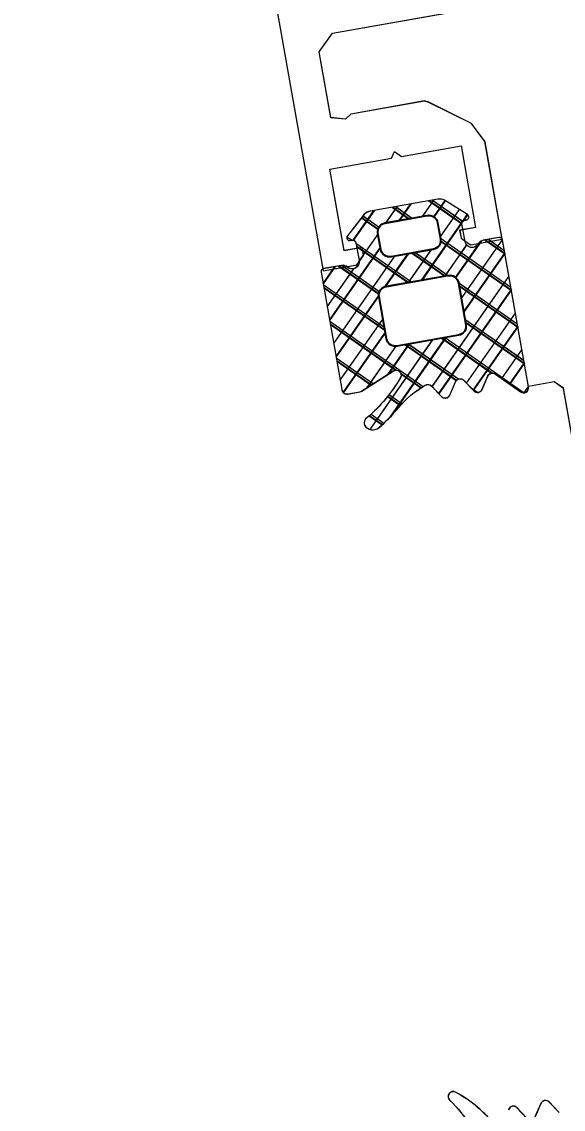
# Model space of a CAD drawing. Header units: millimetres. Extents: x -9318 to 9016603, y 0 to 838141.
# Drawn here: x 79020.8 to 79053.4, y 202321.2 to 202386.8 of the extents above; entities that cross this region are included whole.
import ezdxf
from ezdxf import colors
from ezdxf.entities.mleader import LeaderData, LeaderLine
from ezdxf.math import Vec2, Vec3

# ---------------------------------------------------------------- set-up
doc = ezdxf.new("R2010")
doc.units = ezdxf.units.MM
doc.layers.add('АР_Перегородки витражные', color=152, linetype='Continuous', lineweight=13)
doc.styles.add('ISOCPEUR', font='isocpeur.ttf', dxfattribs={"width": 0.7})

# ---------------------------------------------------------------- blocks, each defined once
blk = doc.blocks.new('_DotSmall')
at = {"color": 8, "linetype": 'ByBlock', "const_width": 0.5}
blk.add_lwpolyline([(-0.0625, 0, 1), (0.0625, 0, 1)], format="xyb", close=True, dxfattribs=at)
blk = doc.blocks.new('стойка витр.')
h = blk.add_hatch()
h.set_pattern_fill('ANSI37', color=8, scale=0.5, angle=-69.23283665521843)
h.set_pattern_definition([(335.7671633447816, (-69115.31625940584, 318510.9409690977), (0.6515825639889636, 1.447617495164233), []), (65.76716334478155, (-69115.31625940584, 318510.9409690977), (-1.447617495164233, 0.6515825639889636), [])])
edge = h.paths.add_edge_path()
edge.add_line((-22.69442369043827, 14.13646889062511), (-23.03581465108437, 15.03674084689555))
edge.add_arc((-23.43472203482704, 14.88552442783714), 0.426606969231953, 20.76054121617168, 72.29995807937499)
edge.add_arc((-23.17519432072194, 15.69843630689562), 0.4267278803337561, 110.7639791014305, 252.28796188313498, ccw=False)
edge.add_line((-23.32647754022037, 16.09744767434313), (-22.30045238576713, 16.48652534212306))
edge.add_arc((-22.23557122191811, 16.31559297980009), 0.1828317202011609, 20.74895968860318, 110.7853670150393, ccw=False)
edge.add_line((-22.06459766681655, 16.38036551539699), (-22.02136925791274, 16.26636916297139))
edge.add_arc((-21.85036169383434, 16.33121481389334), 0.1828894349477776, 200.7666051414026, 335.7779732891441)
edge.add_line((-21.68357339510112, 16.25618009645405), (-21.08991230116226, 17.78525728297245))
edge.add_arc((-21.70321396183568, 17.95657679537892), 0.6367804192309714, 344.3928406199507, 381.7248777476984)
edge.add_line((-21.1116628201562, 18.19228116337763), (-22.58147269752226, 22.06827310883818))
edge.add_arc((-23.18057156739388, 21.852472630542), 0.6367804192296693, 19.80944894391843, 57.14148607166609)
edge.add_line((-22.83507592984824, 22.38737642259366), (-24.29334917705273, 23.13834224954917))
edge.add_arc((-24.36844682475663, 22.97158227615987), 0.1828894349476184, 65.75635339884347, 200.7677215648203)
edge.add_line((-24.53945312526776, 22.90673329312267), (-24.49622471639304, 22.79273694081348))
edge.add_arc((-24.66715707872659, 22.7278557770023), 0.1828317201976129, -69.25104032206309, 20.78536700277641, ccw=False)
edge.add_line((-24.60238454316277, 22.55688222189201), (-25.62840969761601, 22.16780455411208))
edge.add_arc((-25.77973726672901, 22.56679910380675), 0.4267278803402734, 149.2463648073436, 290.7703475895543, ccw=False)
edge.add_arc((-26.51302534269302, 23.00322659508151), 0.4266069692186295, 329.2343686070108, 380.7737854734352)
edge.add_line((-26.11415292418678, 23.1545352198882), (-26.50320860397187, 24.18050239048171))
edge.add_arc((-26.6741821590871, 24.11572985494814), 0.1828317201915107, 20.74895966852365, 110.7853670116034)
edge.add_line((-26.73906332292245, 24.28666221726598), (-33.46508004333009, 21.73609814226074))
edge.add_arc((-33.37260125833668, 21.44478009969028), 0.3056444463767395, 107.6120180140902, 200.6882886899978)
edge.add_line((-33.6585366082727, 21.33680091994756), (-33.39916615508264, 20.65282280623796))
edge.add_arc((-33.11489203283651, 20.76049792175978), 0.3039830703862393, 200.7452912846324, 225.8123610097134)
edge.add_line((-33.32677140043234, 20.54252351805917), (-31.79381202385412, 18.90709041146329))
edge.add_arc((-32.0063560722166, 18.68866847666476), 0.3047673113958362, -108.86283880448178, 45.781400895661875, ccw=False)
edge.add_arc((-28.70749382052437, 27.75544220980088), 9.952967568180252, 231.9543329511108, 250.0411665169116, ccw=False)
edge.add_arc((-35.13741779119496, 19.64784166335459), 0.4002801790554734, 42.30928712460122, 119.2250395725891)
edge.add_arc((-34.91139847875967, 19.56672148584141), 0.6024183835395109, 134.3950067436913, 228.6478049676944)
edge.add_arc((-28.53884731806517, 27.80771469972205), 11.01872594929672, 232.0873456721725, 240.8889416158169)
edge.add_arc((-36.88860151399224, 12.8729826853881), 6.091684827127049, 40.75890454826748, 60.61437004968877, ccw=False)
edge.add_arc((-32.50226594848368, 16.64775385941913), 0.3047655738188228, -34.89587558046088, 41.60271899476669, ccw=False)
edge.add_line((-32.25229934006347, 16.47340148731018), (-32.76342180219945, 15.75802363698313))
edge.add_arc((-32.51342051808022, 15.58368567090239), 0.3047857747310843, 145.1100748179471, 256.4242518685471)
edge.add_line((-32.58496309185284, 15.28741547561367), (-31.72801335877739, 15.09082250765641))
edge.add_arc((-31.79955593254474, 14.79455231235153), 0.3047857747455557, -34.88992517811971, 76.42425187022229, ccw=False)
edge.add_line((-31.54955464840168, 14.62021434627968), (-32.06065512256464, 13.90477851201285))
edge.add_arc((-31.81065383841726, 13.73044054594722), 0.304785774745541, 145.1100748233031, 256.4242518693868)
edge.add_line((-31.88219641218893, 13.4341703506434), (-31.02524667911348, 13.23757738269342))
edge.add_arc((-31.09682011228135, 12.94126594878393), 0.3048331054871362, -24.2246592297883, 76.42043308581259, ccw=False)
edge.add_line((-30.81882951050648, 12.81618818287097), (-31.59985344059533, 11.12048939903616))
edge.add_arc((-31.32187980059053, 10.99539431777895), 0.3048247429134716, 155.7710645559098, 290.7402899417831)
edge.add_line((-31.21393143609748, 10.71032366952568), (-22.80062470957637, 13.90072279884771))
edge.add_arc((-22.86539724513609, 14.07169635396312), 0.1828317202009504, 290.7489596761703, 380.7489600455551)
edge = h.paths.add_edge_path(flags=16)
edge.add_line((-23.10434971895302, 21.04022295145114), (-22.19142218885827, 18.63276889372355))
edge.add_arc((-22.69773797682865, 18.4407695405971), 0.5414973949605305, -69.23283665472542, 20.767163345274582, ccw=False)
edge.add_line((-22.5057386237022, 17.93445375262672), (-23.43116100440966, 17.58352553217992))
edge.add_arc((-23.62316035752519, 18.08984132014666), 0.5414973949532591, 200.7671633443313, 290.7671633443313, ccw=False)
edge.add_line((-24.12947614549194, 17.89784196703113), (-25.04240367558668, 20.30529602475872))
edge.add_arc((-24.53608788761267, 20.4972953778888), 0.541497394965222, 110.76716334549809, 200.7671633454981, ccw=False)
edge.add_line((-24.72808724074275, 21.00361116586282), (-23.80266486003529, 21.35453938630963))
edge.add_arc((-23.6106655069234, 20.84822359833925), 0.5414973949553709, 20.767163343835023, 110.767163343835, ccw=False)
edge = h.paths.add_edge_path(flags=16)
edge.add_line((-26.85119390953332, 20.26120087689196), (-25.51269974335446, 16.73149769075098))
edge.add_arc((-26.01901553132848, 16.5394983376209), 0.541497394965222, -69.23283665450191, 20.76716334549809, ccw=False)
edge.add_line((-25.82701617819839, 16.03318254964688), (-28.23444912247942, 15.12026302596496))
edge.add_arc((-28.4264484756095, 15.62657881394625), 0.5414973949720253, 200.7671633452251, 290.76716334522513, ccw=False)
edge.add_line((-28.9327642635908, 15.43457946081617), (-30.27125842979876, 18.96428264696442))
edge.add_arc((-29.76494264181383, 19.15628200007632), 0.5414973949689773, 110.76716334328901, 200.767163343289, ccw=False)
edge.add_line((-29.95694199492573, 19.66259778806125), (-27.5495090506447, 20.57551731175045))
edge.add_arc((-27.35750969751825, 20.06920152376551), 0.541497394974137, 20.767163344728715, 110.76716334472869, ccw=False)
at = {"color": 8, "lineweight": 0, "ltscale": 100, "transparency": 33554687}
for points in [[(65.92687011216185, 59.2824299609274), (-26.6419368966599, 24.17953274302999), (-25.90703195796232, 22.24153677027789), (-25.27813291337225, 21.95846499659092), (-24.82208952034125, 22.13140062004823), (-25.21116718812846, 23.15742577453057), (-20.53714279274573, 24.92985650197079), (-19.19699615391437, 21.39579562939616), (-18.76855027934653, 21.29748815141647), (-18.98085410959902, 20.82581386800302), (-17.68393587967148, 17.40574934773758), (-22.35796027505421, 15.63331862029736), (-22.70380953396671, 16.54534742246324), (-23.1598529269977, 16.37241179900593), (-23.44292470067739, 15.74351275440858), (-22.75122618288151, 13.91945515007683), (-17.16517298531835, 16.03773513642955), (-16.24131551088067, 17.04008095841709), (-15.46667035139399, 19.81128934778826), (-15.4391308168415, 20.08251046122314), (-17.03864790883381, 24.30054944750736), (-17.39634782800567, 24.5561396704943), (-17.47095398549573, 25.44057095424068), (-13.70890040838276, 26.86717441076325), (-12.4510803312005, 26.30097287951503), (-4.305940852005733, 4.821667629301373)], [(-26.73906332292245, 24.28666221726598), (-26.73906332292245, 24.28666221726598)], [(-22.80062470957637, 13.90072279884771), (-22.80062470957637, 13.90072279884771)], [(-69.8438361948356, -5.633594956780144), (-69.21493715024553, -5.916666730459838), (-30.90838462579995, 8.609511357899464), (-30.62531285212026, 9.238410402496811), (-31.1873041553481, 10.72042096611403)]]:
    blk.add_lwpolyline(points, dxfattribs=at)
blk.add_lwpolyline([(-22.69442369043827, 14.13646889062511), (-23.03581465108437, 15.03674084689555, 0.2287523810762611), (-23.30501911480678, 15.29193636016134, -0.7101639231358212), (-23.32647754022037, 16.09744767434313), (-22.30045238576713, 16.48652534212306, -0.4143996870914876), (-22.06459766681655, 16.38036551539699), (-22.02136925791274, 16.26636916297139, 0.6682503890445888), (-21.68357339510112, 16.25618009645405), (-21.08991230116226, 17.78525728297245, 0.1643479059441302), (-21.1116628201562, 18.19228116337763), (-22.58147269752226, 22.06827310883818, 0.1643479059441302), (-22.83507592984824, 22.38737642259366), (-24.29334917705273, 23.13834224954917, 0.6682503891596868), (-24.53945312526776, 22.90673329312267), (-24.49622471639304, 22.79273694081348, -0.4143996870833266), (-24.60238454316277, 22.55688222189201), (-25.62840969761601, 22.16780455411208, -0.7101639231391418), (-26.14645609946456, 22.78500538597291, 0.2287523810910513), (-26.11415292418678, 23.1545352198882), (-26.50320860397187, 24.18050239048171, 0.4143996871765861), (-26.73906332292245, 24.28666221726598), (-33.46508004333009, 21.73609814226074, 0.4300281847644905), (-33.6585366082727, 21.33680091994756), (-33.39916615508264, 20.65282280623796, 0.1098139781175365), (-33.32677140043234, 20.54252351805917), (-31.79381202385412, 18.90709041146329, -0.8000358277039689), (-32.10488848172827, 18.40026861818478, -0.07908294790216032), (-34.84140179419774, 19.91728321780829, 0.3488032577412263), (-35.33285102594527, 19.99716969329165, 0.4361245879823007), (-35.30940773655311, 19.11450854978466, 0.03842309887939363), (-33.89950172111276, 18.18089248692559, -0.08685322061285544), (-32.2743724368047, 16.85010652759956, -0.3467629046601076), (-32.25229934006347, 16.47340148731018), (-32.76342180219945, 15.75802363698313, 0.5278770357902526), (-32.58496309185284, 15.28741547561367), (-31.72801335877739, 15.09082250765641, -0.5278770357776507), (-31.54955464840168, 14.62021434627968), (-32.06065512256464, 13.90477851201285, 0.5278770357650493), (-31.88219641218893, 13.4341703506434), (-31.02524667911348, 13.23757738269342, -0.4697389635461835), (-30.81882951050648, 12.81618818287097), (-31.59985344059533, 11.12048939903616, 0.667984424932516), (-31.21393143609748, 10.71032366952568), (-22.80062470957637, 13.90072279884771, 0.4142135642613711)], format="xyb", close=True, dxfattribs=at)
at = {"color": 8}
for points in [[(-23.10434971895302, 21.04022295145114), (-22.19142218885827, 18.63276889372355, -0.414213562373095), (-22.5057386237022, 17.93445375262672), (-23.43116100440966, 17.58352553217992, -0.414213562373095), (-24.12947614549194, 17.89784196703113), (-25.04240367558668, 20.30529602475872, -0.414213562373095), (-24.72808724074275, 21.00361116586282), (-23.80266486003529, 21.35453938630963, -0.414213562373095)], [(-26.85119390953332, 20.26120087689196), (-25.51269974335446, 16.73149769075098, -0.414213562373095), (-25.82701617819839, 16.03318254964688), (-28.23444912247942, 15.12026302596496, -0.414213562373095), (-28.9327642635908, 15.43457946081617), (-30.27125842979876, 18.96428264696442, -0.414213562373095), (-29.95694199492573, 19.66259778806125), (-27.5495090506447, 20.57551731175045, -0.414213562373095)]]:
    blk.add_lwpolyline(points, format="xyb", close=True, dxfattribs=at)
at = {"color": 8, "lineweight": 0, "ltscale": 100, "transparency": 33554687}
for points in [[(-75.41972296024323, 4.330405631961185, 0.1014034095220688), (-73.83454927545972, 7.11715754520992, 0.8870851218243345), (-74.38353605600423, 7.372048574252403, -0.1649969122064492), (-77.37516639285604, 4.905523520799761)], [(-73.8773937083024, 0.753941480339563), (-73.36630023809266, 1.469308336665563, 0.5278679585717272), (-73.5447564960632, 1.939910030763713), (-74.40167723721243, 2.136513992714754, -0.5278679585528251)], [(-74.58013349509565, 2.607115686776524), (-74.06369480097783, 3.308391450875206, 0.5779496213016146), (-74.28822709678207, 3.786457927264564)]]:
    blk.add_lwpolyline(points, format="xyb", dxfattribs=at)
blk.add_arc((-33.37357679728302, 21.44486016019073), 0.304760386648688, 110.7561904730667, 200.7778938289061, dxfattribs=at)
blk = doc.blocks.new('A$Cf7573d2c')
h = blk.add_hatch()
h.set_pattern_fill('ANSI37', color=8, scale=0.4999999999999999, angle=11.05056813833426)
h.set_pattern_definition([(56.05056813833426, (-325577.5326109263, -14427.20117750167), (-1.316880116997287, 0.8865568269756945), []), (146.0505681383342, (-325577.5326109263, -14427.20117750167), (-0.8865568269756945, -1.316880116997287), [])])
edge = h.paths.add_edge_path()
edge.add_line((11.41465996426996, -79.99643199487764), (10.46968452970032, -80.18098228986491))
edge.add_arc((10.55140614984776, -80.59968872998178), 0.4266069692291248, 101.043946010946, 152.583362874149)
edge.add_arc((9.793957552359752, -80.20668493908093), 0.4267278803342317, 191.0473838945442, 332.5713666762502, ccw=False)
edge.add_line((9.375137345981784, -80.28845485154307), (9.164808407542296, -79.21148187752988))
edge.add_arc((9.344238991408933, -79.17638054589366), 0.1828317201947123, 101.03236448459671, 191.0687718110337, ccw=False)
edge.add_line((9.30925168201793, -78.99692769389367), (9.428908583358862, -78.97355913252977))
edge.add_arc((9.39385494741606, -78.79406041936467), 0.182889434962051, 281.0500099214912, 416.0613780692319)
edge.add_line((9.495962937711738, -78.64232873599394), (8.089016010286286, -77.79911412490765))
edge.add_arc((7.816644230628035, -78.3747033152498), 0.6367804192914093, 64.67624541442503, 102.008282542173)
edge.add_line((7.684160098433495, -77.75185722101014), (3.615703731076792, -78.54641207955137))
edge.add_arc((3.727295635401254, -79.173338350509), 0.636780419240097, 100.0928537358094, 137.4248908635568)
edge.add_line((3.258376220357604, -78.74252065760083), (2.272063397220336, -80.0531302683521))
edge.add_arc((2.423756540580288, -80.15529550549245), 0.182889434966498, 146.039758200854, 281.0511263668317)
edge.add_line((2.458813674165867, -80.33479353558505), (2.578470575390384, -80.31142497422115))
edge.add_arc((2.613571906944562, -80.49085555806899), 0.182831720160508, 11.03236446209769, 101.06877178693532, ccw=False)
edge.add_line((2.79302475892473, -80.455868248755), (3.003353697480634, -81.53284122276818))
edge.add_arc((2.584542582461389, -81.6146576870381), 0.4267278803749458, -130.47023040168227, 11.053752380527897, ccw=False)
edge.add_arc((2.030615204991726, -82.2637684772957), 0.4266069692120041, 49.5177734016168, 101.0571902680406)
edge.add_line((1.948796800570562, -81.84508093881595), (0.8718846896663308, -82.0553979909455))
edge.add_arc((0.9068719990261886, -82.23485084292453), 0.1828317201681706, 101.0323644762739, 191.0687718193541)
edge.add_line((0.7274414151906967, -82.2699521745817), (2.106234080158174, -89.32995279858005))
edge.add_arc((2.408981151662215, -89.28796782188036), 0.3056444463306128, 187.8954228019012, 280.9716934778102)
edge.add_line((2.467152627417818, -89.58802549463871), (3.185094034764916, -89.44781412654265))
edge.add_arc((3.126941887751211, -89.14944516903338), 0.3039830702645643, 281.0286960890925, 306.0957658141734)
edge.add_line((3.306029453873634, -89.39507365001191), (5.176726684905589, -88.1601251628017))
edge.add_arc((5.356143180744712, -88.40648432158397), 0.3047673113952634, -28.579434009353804, 126.06480569078869, ccw=False)
edge.add_arc((-3.023799238718447, -83.6247018996756), 9.952967568203494, 312.237737744563, 330.32457131036375, ccw=False)
edge.add_arc((3.882285149072121, -91.33074545772703), 0.4002801790518057, 122.5926919233885, 199.5084443713766)
edge.add_arc((4.000388008000102, -91.12165952445687), 0.6024183835289821, 214.6784115371002, 308.9312097611028)
edge.add_arc((-3.046858568287144, -83.44965241108206), 11.01872594965999, 312.3707504643666, 321.172346408011)
edge.add_arc((10.26440043355916, -94.20023375649555), 6.09168482694455, 121.0423093429209, 140.8977748443422, ccw=False)
edge.add_arc((7.284082988952713, -89.23973528991692), 0.3047655738078916, 45.38752921329251, 121.88612378851909, ccw=False)
edge.add_line((7.498122293618508, -89.02278084530553), (8.116973152966239, -89.64730887029145))
edge.add_arc((8.331004110641391, -89.43031781604256), 0.3047857747129765, 225.3934796127387, 336.7076566633418)
edge.add_line((8.610949610476382, -89.55083704931894), (8.949353960924782, -88.73936053352372))
edge.add_arc((9.229299460771111, -88.8598797667927), 0.3047857747204645, 45.393479617120875, 156.7076566654631, ccw=False)
edge.add_line((9.443330418434925, -88.64288871252211), (10.06224214087706, -89.26740485119808))
edge.add_arc((10.27627309859769, -89.05041379688058), 0.304785774793757, 225.3934796157099, 336.7076566617938)
edge.add_line((10.55621859850362, -89.17093303019647), (10.8946229488356, -88.35945651440124))
edge.add_arc((11.17460388746825, -88.48001312446931), 0.3048331055327169, 56.058745561357625, 156.7038378769572, ccw=False)
edge.add_line((11.34480519453064, -88.22712038573809), (12.88436133123469, -89.28313158194942))
edge.add_arc((13.05457684253595, -89.03025848406948), 0.3048247429572407, 236.0544693444964, 371.0236947303713)
edge.add_line((13.35377701732796, -88.97197144156962), (11.6291001267964, -80.14089753731969))
edge.add_arc((11.44964727477784, -80.17588484667064), 0.1828317202052636, 11.03236447116439, 101.0323648405485)
edge = h.paths.add_edge_path(flags=16)
edge.add_line((4.540757622104138, -79.23529726907145), (7.067755079362541, -78.74178377749922))
edge.add_arc((7.171546747355023, -79.27324094260985), 0.5414973949079368, 11.050568135283015, 101.05056813528307, ccw=False)
edge.add_line((7.703003912465647, -79.16944927461736), (7.892709892010316, -80.14082399115432))
edge.add_arc((7.361252726892417, -80.24461565921229), 0.5414973949276295, -78.94943185806409, 11.050568141935912, ccw=False)
edge.add_line((7.465044394950382, -80.77607282433019), (4.938046937691979, -81.26958631591697))
edge.add_arc((4.834255269641289, -80.73812915074814), 0.5414973949762222, 191.0505681401473, 281.05056814014733, ccw=False)
edge.add_line((4.302798104472458, -80.84192081879883), (4.113092124927789, -79.87054610224732))
edge.add_arc((4.644549290103896, -79.76675443424756), 0.5414973949736009, 101.05056813471049, 191.0505681347106, ccw=False)
edge = h.paths.add_edge_path(flags=16)
edge.add_line((4.676231182878837, -83.05987093099975), (8.381203640135936, -82.33630316946073))
edge.add_arc((8.484995308186626, -82.86776033462957), 0.5414973949762222, 11.050568140147277, 101.05056814014728, ccw=False)
edge.add_line((9.016452473355457, -82.76396866657888), (9.509961636853404, -85.29094396196888))
edge.add_arc((8.978504471662745, -85.39473562998319), 0.5414973949906723, -78.94943186407329, 11.05056813592671, ccw=False)
edge.add_line((9.082296139677055, -85.92619279517385), (5.37732368230354, -86.64976055674197))
edge.add_arc((5.27353201432561, -86.11830339161679), 0.5414973949194297, 191.0505681334767, 281.05056813347676, ccw=False)
edge.add_line((4.742074849200435, -86.22209505959472), (4.248565685702488, -83.69511976420472))
edge.add_arc((4.780022850893147, -83.59132809619041), 0.5414973949906723, 101.05056813592671, 191.0505681359266, ccw=False)
at = {"color": 8, "lineweight": 0, "ltscale": 100, "transparency": 33554687}
for points in [[(-18.12661785061937, 14.97306006058352), (0.8494265772169456, -82.19229982656543), (2.883654761011712, -81.79502239728754), (3.268808120395988, -81.22292054705031), (3.175321988761425, -80.74423207908694), (2.098349014646374, -80.95456101758464), (1.140202340320684, -76.04844547851826), (4.849748867331073, -75.3239844176278), (5.018956985673867, -74.91827659131377), (5.448033373337239, -75.20714161088108), (9.037922999123111, -74.50604911138362), (9.996069673448801, -79.41216465045), (9.038753600558266, -79.5991250275838), (9.132239732309245, -80.07781349554716), (9.704341582604684, -80.4629668550042), (11.61897372815292, -80.08904610075115), (10.47386667667888, -74.225614488867), (9.64182380773127, -73.14583930670051), (7.041110076359473, -71.91459637857042), (6.778427712619305, -71.84167660005915), (2.350939778378233, -72.70634902901656), (2.038645334308967, -73.01578040185268), (1.154309903038666, -72.94004652887816), (0.383111719507724, -68.9911861994915), (1.153479301603511, -67.84697061266343), (23.69935076951515, -63.44384321071266)], [(11.6291001267964, -80.14089753731969), (11.6291001267964, -80.14089753731969)], [(0.7274414151906967, -82.2699521745817), (0.7274414151906967, -82.2699521745817)], [(22.94347876822576, -129.8061585653631), (23.32863212761004, -129.2340567151259), (15.4760210152017, -89.0253721447516), (14.90391916502267, -88.64021878529456), (13.34831858612597, -88.94402196916053)]]:
    blk.add_lwpolyline(points, dxfattribs=at)
blk.add_lwpolyline([(11.41465996426996, -79.99643199487764), (10.46968452970032, -80.18098228986491, 0.2287523810762611), (10.17271494236775, -80.40325432471582, -0.7101639231358212), (9.375137345981784, -80.28845485154307), (9.164808407542296, -79.21148187752988, -0.4143996870914876), (9.30925168201793, -78.99692769389367), (9.428908583358862, -78.97355913252977, 0.6682503890445888), (9.495962937711738, -78.64232873599394), (8.089016010286286, -77.79911412490765, 0.1643479059441302), (7.684160098433495, -77.75185722101014), (3.615703731076792, -78.54641207955137, 0.1643479059441302), (3.258376220357604, -78.74252065760083), (2.272063397220336, -80.0531302683521, 0.6682503891596868), (2.458813674165867, -80.33479353558505), (2.578470575390384, -80.31142497422115, -0.4143996870833266), (2.79302475892473, -80.455868248755), (3.003353697480634, -81.53284122276818, -0.7101639231391418), (2.307573626632802, -81.9392880636151, 0.2287523810910513), (1.948796800570562, -81.84508093881595), (0.8718846896663308, -82.0553979909455, 0.4143996871765861), (0.7274414151906967, -82.2699521745817), (2.106234080158174, -89.32995279858005, 0.4300281847644905), (2.467152627417818, -89.58802549463871), (3.185094034764916, -89.44781412654265, 0.1098139781175365), (3.306029453873634, -89.39507365001191), (5.176726684905589, -88.1601251628017, -0.8000358277039689), (5.623776040622033, -88.55227789623314, -0.07908294790216032), (3.666668896563351, -90.99350095681439, 0.3488032577412263), (3.504984140978195, -91.46441733597021, 0.4361245879823007), (4.378939818707295, -91.59028137139103, 0.03842309887939363), (5.537119518499821, -90.3581719166832, -0.08685322061285544), (7.123095843824558, -88.98095895003644, -0.3467629046601076), (7.498122293618508, -89.02278084530553), (8.116973152966239, -89.64730887029145, 0.5278770357902526), (8.610949610476382, -89.55083704931894), (8.949353960924782, -88.73936053352372, -0.5278770357776507), (9.443330418434925, -88.64288871252211), (10.06224214087706, -89.26740485119808, 0.5278770357650493), (10.55621859850362, -89.17093303019647), (10.8946229488356, -88.35945651440124, -0.4697389635461835), (11.34480519453064, -88.22712038573809), (12.88436133123469, -89.28313158194942, 0.667984424932516), (13.35377701732796, -88.97197144156962), (11.6291001267964, -80.14089753731969, 0.4142135642613711)], format="xyb", close=True, dxfattribs=at)
at = {"color": 8}
for points in [[(4.540757622104138, -79.23529726907145), (7.067755079362541, -78.74178377749922, -0.414213562373095), (7.703003912465647, -79.16944927461736), (7.892709892010316, -80.14082399115432, -0.414213562373095), (7.465044394950382, -80.77607282433019), (4.938046937691979, -81.26958631591697, -0.414213562373095), (4.302798104472458, -80.84192081879883), (4.113092124927789, -79.87054610224732, -0.414213562373095)], [(4.676231182878837, -83.05987093099975), (8.381203640135936, -82.33630316946073, -0.414213562373095), (9.016452473355457, -82.76396866657888), (9.509961636853404, -85.29094396196888, -0.414213562373095), (9.082296139677055, -85.92619279517385), (5.37732368230354, -86.64976055674197, -0.414213562373095), (4.742074849200435, -86.22209505959472), (4.248565685702488, -83.69511976420472, -0.414213562373095)]]:
    blk.add_lwpolyline(points, format="xyb", close=True, dxfattribs=at)
at = {"color": 8, "lineweight": 0, "ltscale": 100, "transparency": 33554687}
for points in [[(12.18134591274429, -133.6203842212853, 0.1014034095220688), (9.702108483761549, -131.5876167461684, 0.8870851218243345), (9.358218787820078, -132.0857089052442, -0.1649969122064492), (11.28444858861621, -135.4507106386882)], [(15.96681077266112, -132.7037975404382), (15.3479658565484, -132.0792999469995, 0.5278679585717272), (14.8539961874485, -132.175770442278), (14.51558589376509, -132.9872165265406, -0.5278679585528251)], [(14.02161622478161, -133.0836870217463), (13.41756239836104, -132.4562991059211, 0.5779496213016146), (12.90845855453517, -132.5969247933826)]]:
    blk.add_lwpolyline(points, format="xyb", dxfattribs=at)
blk.add_arc((2.408737593214028, -89.28891585412202), 0.3047603866486879, 191.0395952653897, 281.06129862006, dxfattribs=at)
at = {"layer": 'АР_Перегородки витражные', "color": 8, "rotation": 80.28340479355269}
blk.add_blockref('стойка витр.', (29.17858439369593, -60.01344902928395), dxfattribs=at)
blk = doc.blocks.new('A$Ceb335dd1')
at = {"color": 8, "ltscale": 100}
blk.add_blockref('A$Cf7573d2c', (-1134.886042496091, -175.8273236685572), dxfattribs=at)
blk = doc.blocks.new('A$C99cbc27b')
at = {"color": 8, "ltscale": 100, "rotation": 359}
blk.add_blockref('A$Ceb335dd1', (-1224.726875122171, -6398.015814709244), dxfattribs=at)

msp = doc.modelspace()

# ---------------------------------------------------------------- linework, layer by layer
at = {"lineweight": 18, "ltscale": 100}
msp.add_arc((78519.59467545024, 211891.8636797834), 9778.654617052323, 272.592547965165, 356.6353913737287, dxfattribs=at)

# ---------------------------------------------------------------- block references
at = {"ltscale": 100}
msp.add_blockref('A$C99cbc27b', (81402.03430695168, 209007.9568499502), dxfattribs=at)
at = {"ltscale": 100, "rotation": 359}
msp.add_blockref('A$Ceb335dd1', (80177.3061937401, 202609.9495312643), dxfattribs=at)

# ---------------------------------------------------------------- leaders
ml = msp.add_multileader_mtext('Standard')
ml.set_content('+13,200', color=8, style='ISOCPEUR')
ml.set_leader_properties(color=8, linetype='Continuous', lineweight=-1)
ml.set_arrow_properties(name='DOTSMALL')
ml.build(insert=Vec2(0, 0))
ml.multileader.update_dxf_attribs({"has_text_frame": 1, "text_left_attachment_type": 4, "text_right_attachment_type": 4, "dogleg_length": 100, "arrow_head_size": 180})
ctx = ml.context
ctx.base_point, ctx.char_height, ctx.arrow_head_size, ctx.landing_gap_size, ctx.plane_origin = Vec3(93068.62556947558, 826103.473130975), 250, 180, 50, Vec3(90907.41319940728, 825512.2275574898)
ctx.left_attachment, ctx.right_attachment = 4, 4
notes = []
notes.append((ctx, [(0, (0, 0, 0), (0, 0), (1, 0), 1, [])]))
ctx.mtext.insert, ctx.mtext.width, ctx.mtext.line_spacing_style, ctx.mtext.flow_direction = Vec3(93118.62556947558, 826436.8064643084), 852.6970314602484, 2, 5
ml = msp.add_multileader_mtext('Standard')
ml.set_content('+11,550', color=8, style='ISOCPEUR')
ml.set_leader_properties(color=8, linetype='Continuous', lineweight=-1)
ml.set_arrow_properties(name='DOTSMALL')
ml.build(insert=Vec2(0, 0))
ml.multileader.update_dxf_attribs({"has_text_frame": 1, "text_left_attachment_type": 4, "text_right_attachment_type": 4, "dogleg_length": 100, "arrow_head_size": 180})
ctx = ml.context
ctx.base_point, ctx.char_height, ctx.arrow_head_size, ctx.landing_gap_size, ctx.plane_origin = Vec3(88068.62556947558, 825358.473130975), 250, 180, 50, Vec3(85907.41319940728, 824767.2275574898)
ctx.left_attachment, ctx.right_attachment = 4, 4
notes.append((ctx, [(0, (0, 0, 0), (0, 0), (1, 0), 1, [])]))
ctx.mtext.insert, ctx.mtext.width, ctx.mtext.line_spacing_style, ctx.mtext.flow_direction = Vec3(88118.62556947558, 825691.8064643084), 852.6970314602484, 2, 5
ml = msp.add_multileader_mtext('Standard')
ml.set_content('+13,700', color=8, style='ISOCPEUR')
ml.set_leader_properties(color=8, linetype='Continuous', lineweight=-1)
ml.set_arrow_properties(name='DOTSMALL')
ml.build(insert=Vec2(0, 0))
ml.multileader.update_dxf_attribs({"has_text_frame": 1, "text_left_attachment_type": 4, "text_right_attachment_type": 4, "dogleg_length": 100, "arrow_head_size": 180})
ctx = ml.context
ctx.base_point, ctx.char_height, ctx.arrow_head_size, ctx.landing_gap_size, ctx.plane_origin = Vec3(118053.0701716996, 658154.3279681127), 250, 180, 50, Vec3(117803.7041394711, 657493.5059095523)
ctx.left_attachment, ctx.right_attachment = 4, 4
notes.append((ctx, [(0, (0, 0, 0), (0, 0), (1, 0), 1, [])]))
ctx.mtext.insert, ctx.mtext.width, ctx.mtext.line_spacing_style, ctx.mtext.flow_direction = Vec3(118103.0701716996, 658487.661301446), 852.6970314602484, 2, 5
ml = msp.add_multileader_mtext('Standard')
ml.set_content('+13,700', color=8, style='ISOCPEUR')
ml.set_leader_properties(color=8, linetype='Continuous', lineweight=-1)
ml.set_arrow_properties(name='DOTSMALL')
ml.build(insert=Vec2(0, 0))
ml.multileader.update_dxf_attribs({"has_text_frame": 1, "text_left_attachment_type": 4, "text_right_attachment_type": 4, "dogleg_length": 100, "arrow_head_size": 180})
ctx = ml.context
ctx.base_point, ctx.char_height, ctx.arrow_head_size, ctx.landing_gap_size, ctx.plane_origin = Vec3(79585.57263405644, 658000.473130975), 250, 180, 50, Vec3(77424.36026398791, 657409.2275574896)
ctx.left_attachment, ctx.right_attachment = 4, 4
notes.append((ctx, [(0, (0, 0, 0), (0, 0), (1, 0), 1, [])]))
ctx.mtext.insert, ctx.mtext.width, ctx.mtext.line_spacing_style, ctx.mtext.flow_direction = Vec3(79635.57263405644, 658333.8064643084), 852.6970314602484, 2, 5
ml = msp.add_multileader_mtext('Standard')
ml.set_content('+15,850', color=8, style='ISOCPEUR')
ml.set_leader_properties(color=8, linetype='Continuous', lineweight=-1)
ml.set_arrow_properties(name='DOTSMALL')
ml.build(insert=Vec2(0, 0))
ml.multileader.update_dxf_attribs({"has_text_frame": 1, "text_left_attachment_type": 4, "text_right_attachment_type": 4, "dogleg_length": 100, "arrow_head_size": 180})
ctx = ml.context
ctx.base_point, ctx.char_height, ctx.arrow_head_size, ctx.landing_gap_size, ctx.plane_origin = Vec3(78411.29340246762, 652860.4021732956), 250, 180, 50, Vec3(78329.8999526184, 651149.7101994674)
ctx.left_attachment, ctx.right_attachment = 4, 4
notes.append((ctx, [(0, (0, 0, 0), (0, 0), (1, 0), 1, [])]))
ctx.mtext.insert, ctx.mtext.width, ctx.mtext.defined_height, ctx.mtext.line_spacing_style, ctx.mtext.flow_direction = Vec3(78461.29340246762, 653193.735506629), 696.0352958708361, 776.4611150313478, 2, 5
ml = msp.add_multileader_mtext('Standard')
ml.set_content('+15,850', color=8, style='ISOCPEUR')
ml.set_leader_properties(color=8, linetype='Continuous', lineweight=-1)
ml.set_arrow_properties(name='DOTSMALL')
ml.build(insert=Vec2(0, 0))
ml.multileader.update_dxf_attribs({"has_text_frame": 1, "text_left_attachment_type": 4, "text_right_attachment_type": 4, "dogleg_length": 100, "arrow_head_size": 180})
ctx = ml.context
ctx.base_point, ctx.char_height, ctx.arrow_head_size, ctx.landing_gap_size, ctx.plane_origin = Vec3(116043.2934024676, 652621.2743915976), 250, 180, 50, Vec3(116522.4102328401, 649668.817626324)
ctx.left_attachment, ctx.right_attachment = 4, 4
notes.append((ctx, [(0, (0, 0, 0), (0, 0), (1, 0), 1, [])]))
ctx.mtext.insert, ctx.mtext.width, ctx.mtext.line_spacing_style, ctx.mtext.flow_direction = Vec3(116093.2934024676, 652954.607724931), 852.6970314602484, 2, 5
ml = msp.add_multileader_mtext('Standard')
ml.set_content('+9,800', color=8, style='ISOCPEUR')
ml.set_leader_properties(color=8, linetype='Continuous', lineweight=-1)
ml.set_arrow_properties(name='DOTSMALL')
ml.build(insert=Vec2(0, 0))
ml.multileader.update_dxf_attribs({"has_text_frame": 1, "text_left_attachment_type": 4, "text_right_attachment_type": 4, "dogleg_length": 100, "arrow_head_size": 180})
ctx = ml.context
ctx.base_point, ctx.char_height, ctx.arrow_head_size, ctx.landing_gap_size, ctx.plane_origin = Vec3(118053.0701716994, 538154.3279681127), 250, 180, 50, Vec3(117803.7041394708, 537493.5059095523)
ctx.left_attachment, ctx.right_attachment = 4, 4
notes.append((ctx, [(0, (0, 0, 0), (0, 0), (1, 0), 1, [])]))
ctx.mtext.insert, ctx.mtext.width, ctx.mtext.line_spacing_style, ctx.mtext.flow_direction = Vec3(118103.0701716994, 538487.661301446), 852.6970314602484, 2, 5
ml = msp.add_multileader_mtext('Standard')
ml.set_content('+9,800', color=8, style='ISOCPEUR')
ml.set_leader_properties(color=8, linetype='Continuous', lineweight=-1)
ml.set_arrow_properties(name='DOTSMALL')
ml.build(insert=Vec2(0, 0))
ml.multileader.update_dxf_attribs({"has_text_frame": 1, "text_left_attachment_type": 4, "text_right_attachment_type": 4, "dogleg_length": 100, "arrow_head_size": 180})
ctx = ml.context
ctx.base_point, ctx.char_height, ctx.arrow_head_size, ctx.landing_gap_size, ctx.plane_origin = Vec3(79585.57263405621, 538000.4731309752), 250, 180, 50, Vec3(77424.36026398768, 537409.2275574898)
ctx.left_attachment, ctx.right_attachment = 4, 4
notes.append((ctx, [(0, (0, 0, 0), (0, 0), (1, 0), 1, [])]))
ctx.mtext.insert, ctx.mtext.width, ctx.mtext.line_spacing_style, ctx.mtext.flow_direction = Vec3(79635.57263405621, 538333.8064643084), 852.6970314602484, 2, 5
ml = msp.add_multileader_mtext('Standard')
ml.set_content('+11,750', color=8, style='ISOCPEUR')
ml.set_leader_properties(color=8, linetype='Continuous', lineweight=-1)
ml.set_arrow_properties(name='DOTSMALL')
ml.build(insert=Vec2(0, 0))
ml.multileader.update_dxf_attribs({"has_text_frame": 1, "text_left_attachment_type": 4, "text_right_attachment_type": 4, "dogleg_length": 100, "arrow_head_size": 180})
ctx = ml.context
ctx.base_point, ctx.char_height, ctx.arrow_head_size, ctx.landing_gap_size, ctx.plane_origin = Vec3(78411.29340246739, 532860.4021732956), 250, 180, 50, Vec3(78329.89995261817, 531149.7101994674)
ctx.left_attachment, ctx.right_attachment = 4, 4
notes.append((ctx, [(0, (0, 0, 0), (0, 0), (1, 0), 1, [])]))
ctx.mtext.insert, ctx.mtext.width, ctx.mtext.defined_height, ctx.mtext.line_spacing_style, ctx.mtext.flow_direction = Vec3(78461.29340246739, 533193.735506629), 696.0352958708361, 776.4611150313478, 2, 5
ml = msp.add_multileader_mtext('Standard')
ml.set_content('+11,750', color=8, style='ISOCPEUR')
ml.set_leader_properties(color=8, linetype='Continuous', lineweight=-1)
ml.set_arrow_properties(name='DOTSMALL')
ml.build(insert=Vec2(0, 0))
ml.multileader.update_dxf_attribs({"has_text_frame": 1, "text_left_attachment_type": 4, "text_right_attachment_type": 4, "dogleg_length": 100, "arrow_head_size": 180})
ctx = ml.context
ctx.base_point, ctx.char_height, ctx.arrow_head_size, ctx.landing_gap_size, ctx.plane_origin = Vec3(116043.2934024674, 532621.2743915976), 250, 180, 50, Vec3(116522.4102328399, 529668.817626324)
ctx.left_attachment, ctx.right_attachment = 4, 4
notes.append((ctx, [(0, (0, 0, 0), (0, 0), (1, 0), 1, [])]))
ctx.mtext.insert, ctx.mtext.width, ctx.mtext.line_spacing_style, ctx.mtext.flow_direction = Vec3(116093.2934024674, 532954.607724931), 852.6970314602484, 2, 5
ml = msp.add_multileader_mtext('Standard')
ml.set_content('+7,850', color=8, style='ISOCPEUR')
ml.set_leader_properties(color=8, linetype='Continuous', lineweight=-1)
ml.set_arrow_properties(name='DOTSMALL')
ml.build(insert=Vec2(0, 0))
ml.multileader.update_dxf_attribs({"has_text_frame": 1, "text_left_attachment_type": 4, "text_right_attachment_type": 4, "dogleg_length": 100, "arrow_head_size": 180})
ctx = ml.context
ctx.base_point, ctx.char_height, ctx.arrow_head_size, ctx.landing_gap_size, ctx.plane_origin = Vec3(82569.71048905759, 434646.780656813), 250, 180, 50, Vec3(82488.31703920837, 433379.2164646827)
ctx.left_attachment, ctx.right_attachment = 4, 4
notes.append((ctx, [(0, (0, 0, 0), (0, 0), (1, 0), 1, [])]))
ctx.mtext.insert, ctx.mtext.width, ctx.mtext.line_spacing_style, ctx.mtext.flow_direction = Vec3(82619.71048905759, 434980.1139901463), 595.567755797904, 2, 5
for ctx, leaders in notes:
    for number, flags, end, landing, length, lines in leaders:
        leader = LeaderData()
        leader.index, (leader.has_last_leader_line, leader.has_dogleg_vector, leader.attachment_direction) = number, flags
        leader.last_leader_point, leader.dogleg_vector, leader.dogleg_length = Vec3(end), Vec3(landing), length
        for number, points, colour, breaks in lines:
            line = LeaderLine()
            line.index, line.vertices, line.color, line.breaks = number, Vec3.list(points), colors.encode_raw_color(colour), breaks
            leader.lines.append(line)
        ctx.leaders.append(leader)

doc.saveas('drawing.dxf')
